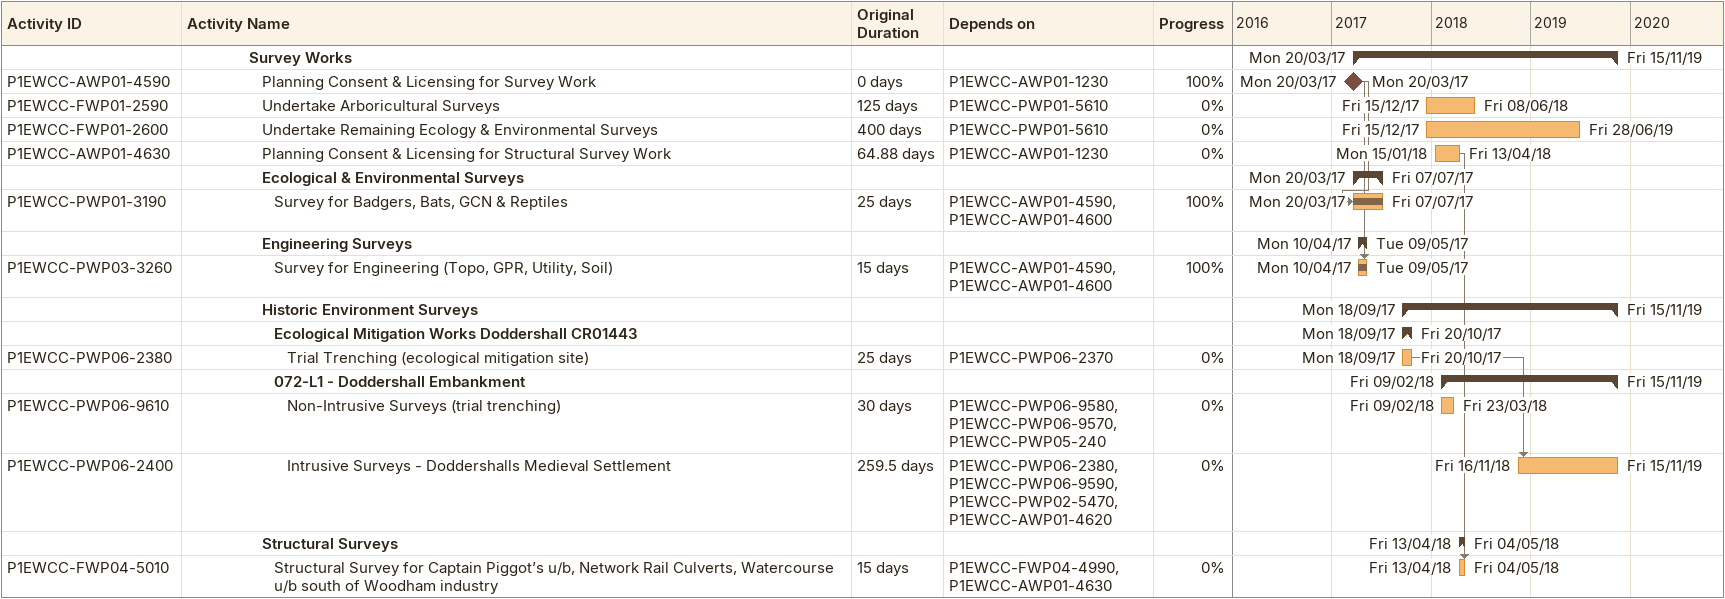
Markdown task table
| ID | Level | Task | Original duration | Start | Finish | Predecessors | % complete |
|---|---|---|---|---|---|---|---|
|  | 6 | **Survey Works** |  | 2017-03-20 | 2019-11-15 |  |  |
| P1EWCC-AWP01-4590 | 7 | Planning Consent & Licensing for Survey Work | 0d | 2017-03-20 | 2017-03-20 | P1EWCC-AWP01-1230 | 100 |
| P1EWCC-FWP01-2590 | 7 | Undertake Arboricultural Surveys | 125d | 2017-12-15 | 2018-06-08 | P1EWCC-PWP01-5610 | 0 |
| P1EWCC-FWP01-2600 | 7 | Undertake Remaining Ecology & Environmental Surveys | 400d | 2017-12-15 | 2019-06-28 | P1EWCC-PWP01-5610 | 0 |
| P1EWCC-AWP01-4630 | 7 | Planning Consent & Licensing for Structural Survey Work | 64.88d | 2018-01-15 | 2018-04-13 | P1EWCC-AWP01-1230 | 0 |
|  | 7 | **Ecological & Environmental Surveys** |  | 2017-03-20 | 2017-07-07 |  |  |
| P1EWCC-PWP01-3190 | 8 | Survey for Badgers, Bats, GCN & Reptiles | 25d | 2017-03-20 | 2017-07-07 | P1EWCC-AWP01-4590, P1EWCC-AWP01-4600 | 100 |
|  | 7 | **Engineering Surveys** |  | 2017-04-10 | 2017-05-09 |  |  |
| P1EWCC-PWP03-3260 | 8 | Survey for Engineering (Topo, GPR, Utility, Soil) | 15d | 2017-04-10 | 2017-05-09 | P1EWCC-AWP01-4590, P1EWCC-AWP01-4600 | 100 |
|  | 7 | **Historic Environment Surveys** |  | 2017-09-18 | 2019-11-15 |  |  |
|  | 8 | **Ecological Mitigation Works Doddershall CR01443** |  | 2017-09-18 | 2017-10-20 |  |  |
| P1EWCC-PWP06-2380 | 9 | Trial Trenching (ecological mitigation site) | 25d | 2017-09-18 | 2017-10-20 | P1EWCC-PWP06-2370 | 0 |
|  | 8 | **072-L1 - Doddershall Embankment** |  | 2018-02-09 | 2019-11-15 |  |  |
| P1EWCC-PWP06-9610 | 9 | Non-Intrusive Surveys (trial trenching) | 30d | 2018-02-09 | 2018-03-23 | P1EWCC-PWP06-9580, P1EWCC-PWP06-9570, P1EWCC-PWP05-240 | 0 |
| P1EWCC-PWP06-2400 | 9 | Intrusive Surveys - Doddershalls Medieval Settlement | 259.5d | 2018-11-16 | 2019-11-15 | P1EWCC-PWP06-2380, P1EWCC-PWP06-9590, P1EWCC-PWP02-5470, P1EWCC-AWP01-4620 | 0 |
|  | 7 | **Structural Surveys** |  | 2018-04-13 | 2018-05-04 |  |  |
| P1EWCC-FWP04-5010 | 8 | Structural Survey for Captain Piggot’s u/b, Network Rail Culverts, Watercourse u/b south of Woodham industry | 15d | 2018-04-13 | 2018-05-04 | P1EWCC-FWP04-4990, P1EWCC-AWP01-4630 | 0 |
